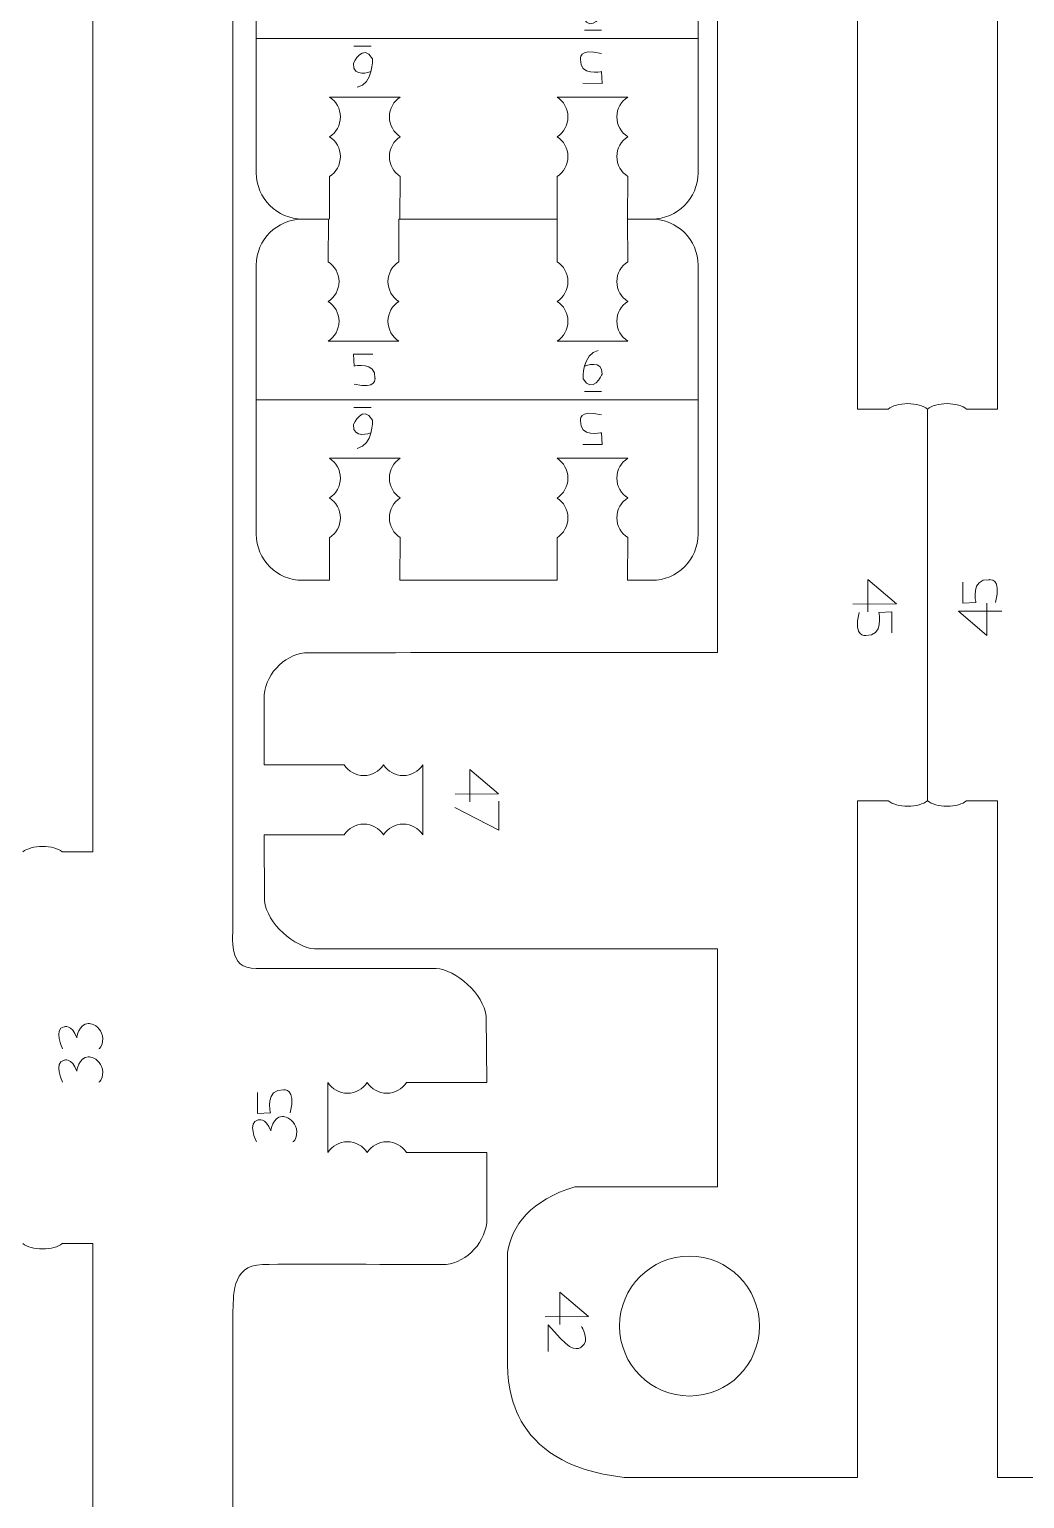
# Model space of a CAD drawing. Header units: centimetres. Extents: x -25 to 25, y -32.5 to 32.5.
# Drawn here: x -6.3 to -1.99, y -25.58 to -19.22 of the extents above; entities that cross this region are included whole.
import ezdxf

# ---------------------------------------------------------------- set-up
doc = ezdxf.new("R2010")
doc.units = ezdxf.units.CM
doc.header["$MEASUREMENT"] = 0
doc.layers.add('Capa 1', color=7, linetype='Continuous')

msp = doc.modelspace()

# ---------------------------------------------------------------- linework, layer by layer
at = {"layer": 'Capa 1', "color": 250, "lineweight": 20}
for points, knots in [([(-2.57727, -11.89403), (-2.57727, -11.89403), (-2.71014, -11.89403), (-2.71014, -11.89403), (-2.71014, -11.89403), (-2.71014, -11.89403), (-2.71014, -20.86235), (-2.71014, -20.86235), (-2.71014, -20.86235), (-2.71014, -20.86235), (-2.57727, -20.86236), (-2.57727, -20.86236)], [0, 0, 0, 0, 0.25, 0.25, 0.25, 0.25, 0.5, 0.5, 0.5, 0.5, 1, 1, 1, 1]), ([(-2.23701, -11.89403), (-2.23701, -11.89403), (-2.10414, -11.89403), (-2.10414, -11.89403), (-2.10414, -11.89403), (-2.10414, -11.89403), (-2.10414, -20.86235), (-2.10414, -20.86235), (-2.10414, -20.86235), (-2.10414, -20.86235), (-2.23701, -20.86236), (-2.23701, -20.86236)], [0, 0, 0, 0, 0.25, 0.25, 0.25, 0.25, 0.5, 0.5, 0.5, 0.5, 1, 1, 1, 1]), ([(-2.40714, -20.86236), (-2.4251, -20.84837), (-2.45649, -20.8391), (-2.49221, -20.8391), (-2.49221, -20.8391), (-2.52792, -20.8391), (-2.55931, -20.84837), (-2.57727, -20.86236)], [0, 0, 0, 0, 0.3333333, 0.3333333, 0.3333333, 0.3333333, 1, 1, 1, 1]), ([(-2.40714, -20.86236), (-2.38918, -20.84837), (-2.35779, -20.8391), (-2.32207, -20.8391), (-2.32207, -20.8391), (-2.28636, -20.8391), (-2.25497, -20.84837), (-2.23701, -20.86236)], [0, 0, 0, 0, 0.3333333, 0.3333333, 0.3333333, 0.3333333, 1, 1, 1, 1]), ([(-3.3161, -21.91744), (-3.44896, -21.91534), (-4.95463, -21.91802), (-5.08751, -21.91802), (-5.08751, -21.91802), (-5.17846, -21.91655), (-5.26941, -21.99969), (-5.2802, -22.10066), (-5.2802, -22.10066), (-5.2802, -22.10066), (-5.2802, -22.40327), (-5.2802, -22.40327), (-5.2802, -22.40327), (-5.2802, -22.40327), (-4.93286, -22.40327), (-4.93286, -22.40327)], [0, 0, 0, 0, 0.2, 0.2, 0.2, 0.2, 0.4, 0.4, 0.4, 0.4, 0.6, 0.6, 0.6, 0.6, 1, 1, 1, 1]), ([(-4.76273, -22.40327), (-4.78069, -22.43124), (-4.81208, -22.44979), (-4.8478, -22.44979), (-4.8478, -22.44979), (-4.88351, -22.44979), (-4.9149, -22.43124), (-4.93286, -22.40327)], [0, 0, 0, 0, 0.3333333, 0.3333333, 0.3333333, 0.3333333, 1, 1, 1, 1]), ([(-4.59261, -22.40327), (-4.61057, -22.43124), (-4.64196, -22.44979), (-4.67767, -22.44979), (-4.67767, -22.44979), (-4.71338, -22.44979), (-4.74478, -22.43124), (-4.76273, -22.40327)], [0, 0, 0, 0, 0.3333333, 0.3333333, 0.3333333, 0.3333333, 1, 1, 1, 1]), ([(-2.57727, -22.55908), (-2.57727, -22.55908), (-2.71014, -22.55908), (-2.71014, -22.55908), (-2.71014, -22.55908), (-2.71014, -22.55908), (-2.71014, -23.40744), (-2.71014, -23.40744), (-2.71014, -23.40744), (-2.71014, -23.40744), (-2.71014, -25.48893), (-2.71014, -25.48893), (-2.71014, -25.48893), (-2.71014, -25.48893), (-3.01315, -25.48893), (-3.01315, -25.48893), (-3.01315, -25.48893), (-3.09344, -25.48898), (-3.61923, -25.48893), (-3.72015, -25.48893), (-3.72015, -25.48893), (-4.23559, -25.43219), (-4.22509, -25.06427), (-4.22514, -24.98393), (-4.22514, -24.98393), (-4.22514, -24.82784), (-4.22514, -24.67176), (-4.22514, -24.51567), (-4.22514, -24.51567), (-4.20983, -24.40081), (-4.12176, -24.28595), (-3.93447, -24.23062), (-3.93447, -24.23062), (-3.93447, -24.23062), (-3.52917, -24.23062), (-3.52917, -24.23062), (-3.52917, -24.23062), (-3.52917, -24.23062), (-3.3161, -24.23079), (-3.3161, -24.23079), (-3.3161, -24.23079), (-3.3161, -24.23079), (-3.3161, -23.20068), (-3.3161, -23.20068)], [0, 0, 0, 0, 0.0833333, 0.0833333, 0.0833333, 0.0833333, 0.1666667, 0.1666667, 0.1666667, 0.1666667, 0.25, 0.25, 0.25, 0.25, 0.3333333, 0.3333333, 0.3333333, 0.3333333, 0.4166667, 0.4166667, 0.4166667, 0.4166667, 0.5, 0.5, 0.5, 0.5, 0.5833333, 0.5833333, 0.5833333, 0.5833333, 0.6666667, 0.6666667, 0.6666667, 0.6666667, 0.75, 0.75, 0.75, 0.75, 0.8333333, 0.8333333, 0.8333333, 0.8333333, 1, 1, 1, 1]), ([(-2.40714, -22.55908), (-2.4251, -22.57307), (-2.45649, -22.58234), (-2.49221, -22.58234), (-2.49221, -22.58234), (-2.52792, -22.58234), (-2.55931, -22.57307), (-2.57727, -22.55908)], [0, 0, 0, 0, 0.3333333, 0.3333333, 0.3333333, 0.3333333, 1, 1, 1, 1]), ([(-2.40714, -22.55908), (-2.38918, -22.57307), (-2.35779, -22.58234), (-2.32207, -22.58234), (-2.32207, -22.58234), (-2.28636, -22.58234), (-2.25497, -22.57307), (-2.23701, -22.55908)], [0, 0, 0, 0, 0.3333333, 0.3333333, 0.3333333, 0.3333333, 1, 1, 1, 1]), ([(-2.23701, -22.55908), (-2.23701, -22.55908), (-2.10414, -22.55908), (-2.10414, -22.55908), (-2.10414, -22.55908), (-2.10414, -22.55908), (-2.10414, -23.40744), (-2.10414, -23.40744), (-2.10414, -23.40744), (-2.10414, -23.40744), (-2.10414, -25.48893), (-2.10414, -25.48893), (-2.10414, -25.48893), (-2.10414, -25.48893), (-1.80113, -25.48893), (-1.80113, -25.48893), (-1.80113, -25.48893), (-1.72084, -25.48898), (-1.19505, -25.48893), (-1.09413, -25.48893), (-1.09413, -25.48893), (-0.57869, -25.43219), (-0.58919, -25.06427), (-0.58914, -24.98393), (-0.58914, -24.98393), (-0.58914, -24.82784), (-0.58914, -24.67176), (-0.58914, -24.51567), (-0.58914, -24.51567), (-0.60445, -24.40081), (-0.69252, -24.28595), (-0.87981, -24.23062), (-0.87981, -24.23062), (-0.87981, -24.23062), (-1.28511, -24.23062), (-1.28511, -24.23062), (-1.28511, -24.23062), (-1.28511, -24.23062), (-1.49818, -24.23079), (-1.49818, -24.23079), (-1.49818, -24.23079), (-1.49818, -24.23079), (-1.49818, -23.20068), (-1.49818, -23.20068)], [0, 0, 0, 0, 0.0833333, 0.0833333, 0.0833333, 0.0833333, 0.1666667, 0.1666667, 0.1666667, 0.1666667, 0.25, 0.25, 0.25, 0.25, 0.3333333, 0.3333333, 0.3333333, 0.3333333, 0.4166667, 0.4166667, 0.4166667, 0.4166667, 0.5, 0.5, 0.5, 0.5, 0.5833333, 0.5833333, 0.5833333, 0.5833333, 0.6666667, 0.6666667, 0.6666667, 0.6666667, 0.75, 0.75, 0.75, 0.75, 0.8333333, 0.8333333, 0.8333333, 0.8333333, 1, 1, 1, 1]), ([(-4.9327, -22.70628), (-4.9327, -22.70628), (-5.2802, -22.70627), (-5.2802, -22.70627), (-5.2802, -22.70627), (-5.2802, -22.70627), (-5.27758, -22.99146), (-5.27758, -22.99146), (-5.27758, -22.99146), (-5.26767, -23.09237), (-5.14642, -23.1933), (-5.06079, -23.20068), (-5.06079, -23.20068), (-5.06079, -23.20068), (-3.3161, -23.20068), (-3.3161, -23.20068)], [0, 0, 0, 0, 0.2, 0.2, 0.2, 0.2, 0.4, 0.4, 0.4, 0.4, 0.6, 0.6, 0.6, 0.6, 1, 1, 1, 1]), ([(-4.76257, -22.70628), (-4.78053, -22.6783), (-4.81192, -22.65976), (-4.84763, -22.65976), (-4.84763, -22.65976), (-4.88335, -22.65976), (-4.91474, -22.6783), (-4.9327, -22.70628)], [0, 0, 0, 0, 0.3333333, 0.3333333, 0.3333333, 0.3333333, 1, 1, 1, 1]), ([(-4.59245, -22.70628), (-4.61041, -22.6783), (-4.6418, -22.65976), (-4.67751, -22.65976), (-4.67751, -22.65976), (-4.71322, -22.65976), (-4.74461, -22.6783), (-4.76257, -22.70628)], [0, 0, 0, 0, 0.3333333, 0.3333333, 0.3333333, 0.3333333, 1, 1, 1, 1]), ([(-3.13434, -24.83363), (-3.13434, -24.6663), (-3.27001, -24.53063), (-3.43734, -24.53063), (-3.43734, -24.53063), (-3.60467, -24.53063), (-3.74034, -24.6663), (-3.74034, -24.83363), (-3.74034, -24.83363), (-3.74034, -25.00096), (-3.60467, -25.13663), (-3.43734, -25.13663), (-3.43734, -25.13663), (-3.27001, -25.13663), (-3.13434, -25.00096), (-3.13434, -24.83363)], [0, 0, 0, 0, 0.2, 0.2, 0.2, 0.2, 0.4, 0.4, 0.4, 0.4, 0.6, 0.6, 0.6, 0.6, 1, 1, 1, 1])]:
    msp.add_open_spline(points, degree=3, knots=knots, dxfattribs=at)
for points in [[(-3.3161, -21.91744), (-3.3161, -21.91744), (-3.3161, -12.53607), (-3.3161, -12.53607)], [(-2.40714, -20.86236), (-2.40714, -20.86236), (-2.40714, -22.55908), (-2.40714, -22.55908)], [(-4.59261, -22.40327), (-4.59261, -22.40327), (-4.59245, -22.70628), (-4.59245, -22.70628)]]:
    msp.add_open_spline(points, degree=3, dxfattribs=at)
at = {"layer": 'Capa 1', "color": 250, "lineweight": 18}
for points, knots in [([(-4.6633, -23.77891), (-4.6633, -23.77891), (-4.3158, -23.77892), (-4.3158, -23.77892), (-4.3158, -23.77892), (-4.3158, -23.77892), (-4.31842, -23.49373), (-4.31842, -23.49373), (-4.31842, -23.49373), (-4.32833, -23.39282), (-4.44958, -23.29189), (-4.53521, -23.28451), (-4.53521, -23.28451), (-4.53521, -23.28451), (-5.3138, -23.28451), (-5.3138, -23.28451), (-5.3138, -23.28451), (-5.44096, -23.28738), (-5.41229, -23.15567), (-5.41523, -23.0829), (-5.41523, -23.0829), (-5.41523, -23.0829), (-5.41523, -16.62076), (-5.41523, -16.62076)], [0, 0, 0, 0, 0.1428571, 0.1428571, 0.1428571, 0.1428571, 0.2857143, 0.2857143, 0.2857143, 0.2857143, 0.4285714, 0.4285714, 0.4285714, 0.4285714, 0.5714286, 0.5714286, 0.5714286, 0.5714286, 0.7142857, 0.7142857, 0.7142857, 0.7142857, 1, 1, 1, 1]), ([(-6.15406, -17.68982), (-6.15406, -17.68982), (-6.02119, -17.68982), (-6.02119, -17.68982), (-6.02119, -17.68982), (-6.02119, -17.68982), (-6.02119, -22.7799), (-6.02119, -22.7799), (-6.02119, -22.7799), (-6.02119, -22.7799), (-6.15406, -22.7799), (-6.15406, -22.7799)], [0, 0, 0, 0, 0.25, 0.25, 0.25, 0.25, 0.5, 0.5, 0.5, 0.5, 1, 1, 1, 1]), ([(-6.32419, -22.7799), (-6.30623, -22.76591), (-6.27484, -22.75664), (-6.23912, -22.75664), (-6.23912, -22.75664), (-6.20341, -22.75664), (-6.17202, -22.76591), (-6.15406, -22.7799)], [0, 0, 0, 0, 0.3333333, 0.3333333, 0.3333333, 0.3333333, 1, 1, 1, 1]), ([(-5.00355, -23.77891), (-4.98559, -23.80689), (-4.9542, -23.82543), (-4.91849, -23.82543), (-4.91849, -23.82543), (-4.88278, -23.82543), (-4.85139, -23.80689), (-4.83343, -23.77891)], [0, 0, 0, 0, 0.3333333, 0.3333333, 0.3333333, 0.3333333, 1, 1, 1, 1]), ([(-4.83343, -23.77891), (-4.81547, -23.80689), (-4.78408, -23.82543), (-4.74837, -23.82543), (-4.74837, -23.82543), (-4.71266, -23.82543), (-4.68126, -23.80689), (-4.6633, -23.77891)], [0, 0, 0, 0, 0.3333333, 0.3333333, 0.3333333, 0.3333333, 1, 1, 1, 1]), ([(-5.00339, -24.08192), (-4.98543, -24.05395), (-4.95404, -24.0354), (-4.91833, -24.0354), (-4.91833, -24.0354), (-4.88262, -24.0354), (-4.85122, -24.05395), (-4.83327, -24.08192)], [0, 0, 0, 0, 0.3333333, 0.3333333, 0.3333333, 0.3333333, 1, 1, 1, 1]), ([(-4.83327, -24.08192), (-4.81531, -24.05395), (-4.78391, -24.0354), (-4.7482, -24.0354), (-4.7482, -24.0354), (-4.71249, -24.0354), (-4.6811, -24.05395), (-4.66314, -24.08192)], [0, 0, 0, 0, 0.3333333, 0.3333333, 0.3333333, 0.3333333, 1, 1, 1, 1]), ([(-6.15406, -24.47662), (-6.15406, -24.47662), (-6.02119, -24.47667), (-6.02119, -24.47667), (-6.02119, -24.47667), (-6.02119, -24.47667), (-6.02119, -26.35515), (-6.02119, -26.35515), (-6.02119, -26.35515), (-6.02119, -26.35515), (-5.71819, -26.35515), (-5.71819, -26.35515), (-5.71819, -26.35515), (-5.63781, -26.35519), (-5.56105, -26.32328), (-5.50414, -26.26646), (-5.50414, -26.26646), (-5.44727, -26.20963), (-5.41527, -26.13257), (-5.41523, -26.05215), (-5.41523, -26.05215), (-5.41523, -26.05215), (-5.41523, -24.77963), (-5.41523, -24.77963), (-5.41523, -24.77963), (-5.41115, -24.71222), (-5.42572, -24.57021), (-5.28706, -24.56717), (-5.28706, -24.56717), (-5.15424, -24.56426), (-4.64137, -24.56717), (-4.50849, -24.56717), (-4.50849, -24.56717), (-4.41754, -24.56864), (-4.32659, -24.4855), (-4.3158, -24.38453), (-4.3158, -24.38453), (-4.3158, -24.38453), (-4.3158, -24.08192), (-4.3158, -24.08192), (-4.3158, -24.08192), (-4.3158, -24.08192), (-4.66314, -24.08192), (-4.66314, -24.08192)], [0, 0, 0, 0, 0.0833333, 0.0833333, 0.0833333, 0.0833333, 0.1666667, 0.1666667, 0.1666667, 0.1666667, 0.25, 0.25, 0.25, 0.25, 0.3333333, 0.3333333, 0.3333333, 0.3333333, 0.4166667, 0.4166667, 0.4166667, 0.4166667, 0.5, 0.5, 0.5, 0.5, 0.5833333, 0.5833333, 0.5833333, 0.5833333, 0.6666667, 0.6666667, 0.6666667, 0.6666667, 0.75, 0.75, 0.75, 0.75, 0.8333333, 0.8333333, 0.8333333, 0.8333333, 1, 1, 1, 1]), ([(-6.32419, -24.47662), (-6.30623, -24.49061), (-6.27484, -24.49988), (-6.23912, -24.49988), (-6.23912, -24.49988), (-6.20341, -24.49988), (-6.17202, -24.49061), (-6.15406, -24.47662)], [0, 0, 0, 0, 0.3333333, 0.3333333, 0.3333333, 0.3333333, 1, 1, 1, 1])]:
    msp.add_open_spline(points, degree=3, knots=knots, dxfattribs=at)
at = {"layer": 'Capa 1', "color": 250, "lineweight": 9}
for points, knots in [([(-5.11355, -20.03971), (-5.22351, -20.03971), (-5.31347, -19.94975), (-5.31347, -19.83979), (-5.31347, -19.83979), (-5.31347, -19.83979), (-5.31347, -18.67532), (-5.31347, -18.67532), (-5.31347, -18.67532), (-5.31347, -18.56536), (-5.22351, -18.4754), (-5.11355, -18.4754), (-5.11355, -18.4754), (-5.11355, -18.4754), (-5.00084, -18.4754), (-5.00084, -18.4754), (-5.00084, -18.4754), (-5.00084, -18.4754), (-5.00236, -18.66023), (-5.00236, -18.66023)], [0, 0, 0, 0, 0.1666667, 0.1666667, 0.1666667, 0.1666667, 0.3333333, 0.3333333, 0.3333333, 0.3333333, 0.5, 0.5, 0.5, 0.5, 0.6666667, 0.6666667, 0.6666667, 0.6666667, 1, 1, 1, 1]), ([(-3.70498, -18.83172), (-3.73323, -18.81358), (-3.75196, -18.78188), (-3.75196, -18.74581), (-3.75196, -18.74581), (-3.75196, -18.70975), (-3.73323, -18.67804), (-3.70498, -18.65991), (-3.70498, -18.65991), (-3.70498, -18.65991), (-3.70648, -18.47524), (-3.70648, -18.47524), (-3.70648, -18.47524), (-3.70648, -18.47524), (-3.60033, -18.4754), (-3.60033, -18.4754), (-3.60033, -18.4754), (-3.49038, -18.4754), (-3.40042, -18.56536), (-3.40042, -18.67532), (-3.40042, -18.67532), (-3.40042, -18.67532), (-3.40042, -19.83979), (-3.40042, -19.83979), (-3.40042, -19.83979), (-3.40042, -19.94975), (-3.49038, -20.03971), (-3.60033, -20.03971)], [0, 0, 0, 0, 0.125, 0.125, 0.125, 0.125, 0.25, 0.25, 0.25, 0.25, 0.375, 0.375, 0.375, 0.375, 0.5, 0.5, 0.5, 0.5, 0.625, 0.625, 0.625, 0.625, 0.75, 0.75, 0.75, 0.75, 1, 1, 1, 1]), ([(-4.99623, -19.68322), (-4.96798, -19.66509), (-4.94925, -19.63339), (-4.94925, -19.59732), (-4.94925, -19.59732), (-4.94925, -19.56125), (-4.96798, -19.52955), (-4.99623, -19.51142)], [0, 0, 0, 0, 0.3333333, 0.3333333, 0.3333333, 0.3333333, 1, 1, 1, 1]), ([(-4.69022, -19.68306), (-4.71848, -19.66493), (-4.73721, -19.63322), (-4.73721, -19.59716), (-4.73721, -19.59716), (-4.73721, -19.56109), (-4.71848, -19.52939), (-4.69022, -19.51125)], [0, 0, 0, 0, 0.3333333, 0.3333333, 0.3333333, 0.3333333, 1, 1, 1, 1]), ([(-4.01099, -19.68323), (-3.98273, -19.6651), (-3.96401, -19.6334), (-3.96401, -19.59733), (-3.96401, -19.59733), (-3.96401, -19.56126), (-3.98273, -19.52956), (-4.01099, -19.51143)], [0, 0, 0, 0, 0.3333333, 0.3333333, 0.3333333, 0.3333333, 1, 1, 1, 1]), ([(-3.70498, -19.68307), (-3.73323, -19.66494), (-3.75196, -19.63323), (-3.75196, -19.59717), (-3.75196, -19.59717), (-3.75196, -19.5611), (-3.73323, -19.5294), (-3.70498, -19.51126)], [0, 0, 0, 0, 0.3333333, 0.3333333, 0.3333333, 0.3333333, 1, 1, 1, 1]), ([(-4.99623, -19.85503), (-4.96798, -19.8369), (-4.94925, -19.8052), (-4.94925, -19.76913), (-4.94925, -19.76913), (-4.94925, -19.73306), (-4.96798, -19.70136), (-4.99623, -19.68322)], [0, 0, 0, 0, 0.3333333, 0.3333333, 0.3333333, 0.3333333, 1, 1, 1, 1]), ([(-4.69022, -19.85487), (-4.71848, -19.83673), (-4.73721, -19.80503), (-4.73721, -19.76897), (-4.73721, -19.76897), (-4.73721, -19.7329), (-4.71848, -19.7012), (-4.69022, -19.68306)], [0, 0, 0, 0, 0.3333333, 0.3333333, 0.3333333, 0.3333333, 1, 1, 1, 1]), ([(-4.01099, -20.03971), (-4.01099, -20.03971), (-4.01099, -19.85504), (-4.01099, -19.85504), (-4.01099, -19.85504), (-3.98273, -19.83691), (-3.96401, -19.80521), (-3.96401, -19.76914), (-3.96401, -19.76914), (-3.96401, -19.73307), (-3.98273, -19.70137), (-4.01099, -19.68323)], [0, 0, 0, 0, 0.25, 0.25, 0.25, 0.25, 0.5, 0.5, 0.5, 0.5, 1, 1, 1, 1]), ([(-3.70648, -20.03972), (-3.70648, -20.03972), (-3.70498, -19.85488), (-3.70498, -19.85488), (-3.70498, -19.85488), (-3.73323, -19.83674), (-3.75196, -19.80504), (-3.75196, -19.76898), (-3.75196, -19.76898), (-3.75196, -19.73291), (-3.73323, -19.70121), (-3.70498, -19.68307)], [0, 0, 0, 0, 0.25, 0.25, 0.25, 0.25, 0.5, 0.5, 0.5, 0.5, 1, 1, 1, 1]), ([(-5.11355, -21.60419), (-5.22351, -21.60419), (-5.31347, -21.51423), (-5.31347, -21.40427), (-5.31347, -21.40427), (-5.31347, -21.40427), (-5.31347, -20.2398), (-5.31347, -20.2398), (-5.31347, -20.2398), (-5.31347, -20.12984), (-5.22351, -20.03988), (-5.11355, -20.03988), (-5.11355, -20.03988), (-5.11355, -20.03988), (-5.00084, -20.03988), (-5.00084, -20.03988), (-5.00084, -20.03988), (-5.00084, -20.03988), (-5.00236, -20.22471), (-5.00236, -20.22471)], [0, 0, 0, 0, 0.1666667, 0.1666667, 0.1666667, 0.1666667, 0.3333333, 0.3333333, 0.3333333, 0.3333333, 0.5, 0.5, 0.5, 0.5, 0.6666667, 0.6666667, 0.6666667, 0.6666667, 1, 1, 1, 1]), ([(-4.69635, -20.22455), (-4.69635, -20.22455), (-4.69635, -20.03988), (-4.69635, -20.03988), (-4.69635, -20.03988), (-4.69635, -20.03988), (-4.01099, -20.03988), (-4.01099, -20.03988), (-4.01099, -20.03988), (-4.01099, -20.03988), (-4.01099, -20.22455), (-4.01099, -20.22455)], [0, 0, 0, 0, 0.25, 0.25, 0.25, 0.25, 0.5, 0.5, 0.5, 0.5, 1, 1, 1, 1]), ([(-3.70498, -20.3962), (-3.73323, -20.37806), (-3.75196, -20.34636), (-3.75196, -20.31029), (-3.75196, -20.31029), (-3.75196, -20.27423), (-3.73323, -20.24252), (-3.70498, -20.22439), (-3.70498, -20.22439), (-3.70498, -20.22439), (-3.70648, -20.03972), (-3.70648, -20.03972), (-3.70648, -20.03972), (-3.70648, -20.03972), (-3.60033, -20.03988), (-3.60033, -20.03988), (-3.60033, -20.03988), (-3.49038, -20.03988), (-3.40042, -20.12984), (-3.40042, -20.2398), (-3.40042, -20.2398), (-3.40042, -20.2398), (-3.40042, -21.40427), (-3.40042, -21.40427), (-3.40042, -21.40427), (-3.40042, -21.51423), (-3.49038, -21.60419), (-3.60033, -21.60419)], [0, 0, 0, 0, 0.125, 0.125, 0.125, 0.125, 0.25, 0.25, 0.25, 0.25, 0.375, 0.375, 0.375, 0.375, 0.5, 0.5, 0.5, 0.5, 0.625, 0.625, 0.625, 0.625, 0.75, 0.75, 0.75, 0.75, 1, 1, 1, 1]), ([(-5.00236, -20.39652), (-4.97411, -20.37839), (-4.95538, -20.34669), (-4.95538, -20.31062), (-4.95538, -20.31062), (-4.95538, -20.27455), (-4.97411, -20.24285), (-5.00236, -20.22471)], [0, 0, 0, 0, 0.3333333, 0.3333333, 0.3333333, 0.3333333, 1, 1, 1, 1]), ([(-4.69635, -20.39636), (-4.72461, -20.37822), (-4.74334, -20.34652), (-4.74334, -20.31046), (-4.74334, -20.31046), (-4.74334, -20.27439), (-4.72461, -20.24269), (-4.69635, -20.22455)], [0, 0, 0, 0, 0.3333333, 0.3333333, 0.3333333, 0.3333333, 1, 1, 1, 1]), ([(-4.01099, -20.39636), (-3.98273, -20.37822), (-3.96401, -20.34652), (-3.96401, -20.31046), (-3.96401, -20.31046), (-3.96401, -20.27439), (-3.98273, -20.24269), (-4.01099, -20.22455)], [0, 0, 0, 0, 0.3333333, 0.3333333, 0.3333333, 0.3333333, 1, 1, 1, 1]), ([(-5.00236, -20.56833), (-4.97411, -20.5502), (-4.95538, -20.5185), (-4.95538, -20.48243), (-4.95538, -20.48243), (-4.95538, -20.44636), (-4.97411, -20.41466), (-5.00236, -20.39652)], [0, 0, 0, 0, 0.3333333, 0.3333333, 0.3333333, 0.3333333, 1, 1, 1, 1]), ([(-4.69635, -20.56817), (-4.72461, -20.55003), (-4.74334, -20.51833), (-4.74334, -20.48226), (-4.74334, -20.48226), (-4.74334, -20.4462), (-4.72461, -20.4145), (-4.69635, -20.39636)], [0, 0, 0, 0, 0.3333333, 0.3333333, 0.3333333, 0.3333333, 1, 1, 1, 1]), ([(-4.01099, -20.56817), (-3.98273, -20.55003), (-3.96401, -20.51833), (-3.96401, -20.48226), (-3.96401, -20.48226), (-3.96401, -20.4462), (-3.98273, -20.4145), (-4.01099, -20.39636)], [0, 0, 0, 0, 0.3333333, 0.3333333, 0.3333333, 0.3333333, 1, 1, 1, 1]), ([(-3.70498, -20.56801), (-3.73323, -20.54987), (-3.75196, -20.51817), (-3.75196, -20.4821), (-3.75196, -20.4821), (-3.75196, -20.44603), (-3.73323, -20.41433), (-3.70498, -20.3962)], [0, 0, 0, 0, 0.3333333, 0.3333333, 0.3333333, 0.3333333, 1, 1, 1, 1]), ([(-4.99623, -21.2477), (-4.96798, -21.22957), (-4.94925, -21.19787), (-4.94925, -21.1618), (-4.94925, -21.1618), (-4.94925, -21.12573), (-4.96798, -21.09403), (-4.99623, -21.0759)], [0, 0, 0, 0, 0.3333333, 0.3333333, 0.3333333, 0.3333333, 1, 1, 1, 1]), ([(-4.69022, -21.24754), (-4.71848, -21.22941), (-4.73721, -21.1977), (-4.73721, -21.16164), (-4.73721, -21.16164), (-4.73721, -21.12557), (-4.71848, -21.09387), (-4.69022, -21.07573)], [0, 0, 0, 0, 0.3333333, 0.3333333, 0.3333333, 0.3333333, 1, 1, 1, 1]), ([(-4.01099, -21.24771), (-3.98273, -21.22958), (-3.96401, -21.19788), (-3.96401, -21.16181), (-3.96401, -21.16181), (-3.96401, -21.12574), (-3.98273, -21.09404), (-4.01099, -21.07591)], [0, 0, 0, 0, 0.3333333, 0.3333333, 0.3333333, 0.3333333, 1, 1, 1, 1]), ([(-3.70498, -21.24755), (-3.73323, -21.22942), (-3.75196, -21.19771), (-3.75196, -21.16165), (-3.75196, -21.16165), (-3.75196, -21.12558), (-3.73323, -21.09388), (-3.70498, -21.07574)], [0, 0, 0, 0, 0.3333333, 0.3333333, 0.3333333, 0.3333333, 1, 1, 1, 1]), ([(-4.99623, -21.41951), (-4.96798, -21.40138), (-4.94925, -21.36968), (-4.94925, -21.33361), (-4.94925, -21.33361), (-4.94925, -21.29754), (-4.96798, -21.26584), (-4.99623, -21.2477)], [0, 0, 0, 0, 0.3333333, 0.3333333, 0.3333333, 0.3333333, 1, 1, 1, 1]), ([(-4.69022, -21.41935), (-4.71848, -21.40121), (-4.73721, -21.36951), (-4.73721, -21.33345), (-4.73721, -21.33345), (-4.73721, -21.29738), (-4.71848, -21.26568), (-4.69022, -21.24754)], [0, 0, 0, 0, 0.3333333, 0.3333333, 0.3333333, 0.3333333, 1, 1, 1, 1]), ([(-4.01099, -21.60419), (-4.01099, -21.60419), (-4.01099, -21.41952), (-4.01099, -21.41952), (-4.01099, -21.41952), (-3.98273, -21.40139), (-3.96401, -21.36969), (-3.96401, -21.33362), (-3.96401, -21.33362), (-3.96401, -21.29755), (-3.98273, -21.26585), (-4.01099, -21.24771)], [0, 0, 0, 0, 0.25, 0.25, 0.25, 0.25, 0.5, 0.5, 0.5, 0.5, 1, 1, 1, 1]), ([(-3.70648, -21.6042), (-3.70648, -21.6042), (-3.70498, -21.41936), (-3.70498, -21.41936), (-3.70498, -21.41936), (-3.73323, -21.40122), (-3.75196, -21.36952), (-3.75196, -21.33346), (-3.75196, -21.33346), (-3.75196, -21.29739), (-3.73323, -21.26569), (-3.70498, -21.24755)], [0, 0, 0, 0, 0.25, 0.25, 0.25, 0.25, 0.5, 0.5, 0.5, 0.5, 1, 1, 1, 1])]:
    msp.add_open_spline(points, degree=3, knots=knots, dxfattribs=at)
at = {"layer": 'Capa 1', "color": 22, "lineweight": 5}
for points, knots in [([(-3.89, -19.11151), (-3.89, -19.11151), (-3.8126, -19.08129), (-3.81629, -19.14737), (-3.81629, -19.14737), (-3.81629, -19.14737), (-3.85742, -19.23814), (-3.89861, -19.16681), (-3.89861, -19.16681), (-3.89861, -19.16681), (-3.9023, -19.05868), (-3.8323, -19.04395)], [0, 0, 0, 0, 0.25, 0.25, 0.25, 0.25, 0.5, 0.5, 0.5, 0.5, 1, 1, 1, 1]), ([(-4.81898, -19.40123), (-4.81898, -19.40123), (-4.89638, -19.43145), (-4.89269, -19.36537), (-4.89269, -19.36537), (-4.89269, -19.36537), (-4.85156, -19.2746), (-4.81037, -19.34593), (-4.81037, -19.34593), (-4.81037, -19.34593), (-4.80668, -19.45406), (-4.87668, -19.46879)], [0, 0, 0, 0, 0.25, 0.25, 0.25, 0.25, 0.5, 0.5, 0.5, 0.5, 1, 1, 1, 1]), ([(-3.81916, -19.40082), (-3.81916, -19.40082), (-3.91504, -19.42277), (-3.9094, -19.34867), (-3.9094, -19.34867), (-3.9094, -19.34867), (-3.91953, -19.29786), (-3.81916, -19.32268)], [0, 0, 0, 0, 0.3333333, 0.3333333, 0.3333333, 0.3333333, 1, 1, 1, 1]), ([(-3.89961, -19.45176), (-3.89961, -19.45176), (-3.81616, -19.45226), (-3.81616, -19.45226), (-3.81616, -19.45226), (-3.81616, -19.45226), (-3.81916, -19.40082), (-3.81916, -19.40082)], [0, 0, 0, 0, 0.3333333, 0.3333333, 0.3333333, 0.3333333, 1, 1, 1, 1]), ([(-3.89, -20.67599), (-3.89, -20.67599), (-3.8126, -20.64577), (-3.81629, -20.71185), (-3.81629, -20.71185), (-3.81629, -20.71185), (-3.85742, -20.80262), (-3.89861, -20.73129), (-3.89861, -20.73129), (-3.89861, -20.73129), (-3.9023, -20.62316), (-3.8323, -20.60843)], [0, 0, 0, 0, 0.25, 0.25, 0.25, 0.25, 0.5, 0.5, 0.5, 0.5, 1, 1, 1, 1]), ([(-4.80937, -20.62546), (-4.80937, -20.62546), (-4.89282, -20.62496), (-4.89282, -20.62496), (-4.89282, -20.62496), (-4.89282, -20.62496), (-4.88982, -20.6764), (-4.88982, -20.6764)], [0, 0, 0, 0, 0.3333333, 0.3333333, 0.3333333, 0.3333333, 1, 1, 1, 1]), ([(-4.88982, -20.6764), (-4.88982, -20.6764), (-4.79394, -20.65445), (-4.79958, -20.72855), (-4.79958, -20.72855), (-4.79958, -20.72855), (-4.78945, -20.77936), (-4.88982, -20.75454)], [0, 0, 0, 0, 0.3333333, 0.3333333, 0.3333333, 0.3333333, 1, 1, 1, 1]), ([(-4.81898, -20.96571), (-4.81898, -20.96571), (-4.89638, -20.99593), (-4.89269, -20.92985), (-4.89269, -20.92985), (-4.89269, -20.92985), (-4.85156, -20.83908), (-4.81037, -20.91041), (-4.81037, -20.91041), (-4.81037, -20.91041), (-4.80668, -21.01854), (-4.87668, -21.03327)], [0, 0, 0, 0, 0.25, 0.25, 0.25, 0.25, 0.5, 0.5, 0.5, 0.5, 1, 1, 1, 1]), ([(-3.81916, -20.9653), (-3.81916, -20.9653), (-3.91504, -20.98725), (-3.9094, -20.91315), (-3.9094, -20.91315), (-3.9094, -20.91315), (-3.91953, -20.86234), (-3.81916, -20.88716)], [0, 0, 0, 0, 0.3333333, 0.3333333, 0.3333333, 0.3333333, 1, 1, 1, 1]), ([(-3.89961, -21.01624), (-3.89961, -21.01624), (-3.81616, -21.01674), (-3.81616, -21.01674), (-3.81616, -21.01674), (-3.81616, -21.01674), (-3.81916, -20.9653), (-3.81916, -20.9653)], [0, 0, 0, 0, 0.3333333, 0.3333333, 0.3333333, 0.3333333, 1, 1, 1, 1]), ([(-2.66522, -21.74098), (-2.66522, -21.74098), (-2.66522, -21.60132), (-2.66522, -21.60132), (-2.66522, -21.60132), (-2.66522, -21.60132), (-2.54161, -21.70637), (-2.54161, -21.70637), (-2.54161, -21.70637), (-2.54161, -21.70637), (-2.72952, -21.70758), (-2.72952, -21.70758)], [0, 0, 0, 0, 0.25, 0.25, 0.25, 0.25, 0.5, 0.5, 0.5, 0.5, 1, 1, 1, 1]), ([(-2.25292, -21.61236), (-2.25292, -21.61236), (-2.25347, -21.70383), (-2.25347, -21.70383), (-2.25347, -21.70383), (-2.25347, -21.70383), (-2.19709, -21.70054), (-2.19709, -21.70054)], [0, 0, 0, 0, 0.3333333, 0.3333333, 0.3333333, 0.3333333, 1, 1, 1, 1]), ([(-2.19709, -21.70054), (-2.19709, -21.70054), (-2.22115, -21.59545), (-2.13992, -21.60163), (-2.13992, -21.60163), (-2.13992, -21.60163), (-2.08423, -21.59052), (-2.11144, -21.70054)], [0, 0, 0, 0, 0.3333333, 0.3333333, 0.3333333, 0.3333333, 1, 1, 1, 1]), ([(-2.61719, -21.74412), (-2.61719, -21.74412), (-2.59313, -21.84921), (-2.67436, -21.84303), (-2.67436, -21.84303), (-2.67436, -21.84303), (-2.73005, -21.85414), (-2.70284, -21.74412)], [0, 0, 0, 0, 0.3333333, 0.3333333, 0.3333333, 0.3333333, 1, 1, 1, 1]), ([(-2.56136, -21.8323), (-2.56136, -21.8323), (-2.56081, -21.74083), (-2.56081, -21.74083), (-2.56081, -21.74083), (-2.56081, -21.74083), (-2.61719, -21.74412), (-2.61719, -21.74412)], [0, 0, 0, 0, 0.3333333, 0.3333333, 0.3333333, 0.3333333, 1, 1, 1, 1]), ([(-2.14906, -21.70368), (-2.14906, -21.70368), (-2.14906, -21.84334), (-2.14906, -21.84334), (-2.14906, -21.84334), (-2.14906, -21.84334), (-2.27267, -21.73829), (-2.27267, -21.73829), (-2.27267, -21.73829), (-2.27267, -21.73829), (-2.08476, -21.73708), (-2.08476, -21.73708)], [0, 0, 0, 0, 0.25, 0.25, 0.25, 0.25, 0.5, 0.5, 0.5, 0.5, 1, 1, 1, 1]), ([(-4.38819, -22.56358), (-4.38819, -22.56358), (-4.38819, -22.42392), (-4.38819, -22.42392), (-4.38819, -22.42392), (-4.38819, -22.42392), (-4.26458, -22.52897), (-4.26458, -22.52897), (-4.26458, -22.52897), (-4.26458, -22.52897), (-4.45249, -22.53018), (-4.45249, -22.53018)], [0, 0, 0, 0, 0.25, 0.25, 0.25, 0.25, 0.5, 0.5, 0.5, 0.5, 1, 1, 1, 1]), ([(-4.26375, -22.56025), (-4.26375, -22.56025), (-4.26375, -22.68551), (-4.26375, -22.68551), (-4.26375, -22.68551), (-4.26375, -22.68551), (-4.45333, -22.58829), (-4.45333, -22.58829)], [0, 0, 0, 0, 0.3333333, 0.3333333, 0.3333333, 0.3333333, 1, 1, 1, 1]), ([(-5.99572, -23.63288), (-5.99572, -23.63288), (-5.97724, -23.62565), (-5.97844, -23.5896), (-5.97844, -23.5896), (-5.97906, -23.57089), (-5.98575, -23.55749), (-5.9934, -23.54777), (-5.9934, -23.54777), (-6.0121, -23.52407), (-6.04114, -23.52285), (-6.04114, -23.52285), (-6.04114, -23.52285), (-6.08285, -23.52407), (-6.09089, -23.58529), (-6.09089, -23.58529), (-6.09089, -23.58529), (-6.11318, -23.52533), (-6.14531, -23.5377), (-6.14531, -23.5377), (-6.14531, -23.5377), (-6.19474, -23.54634), (-6.15275, -23.63288), (-6.15275, -23.63288)], [0, 0, 0, 0, 0.1428571, 0.1428571, 0.1428571, 0.1428571, 0.2857143, 0.2857143, 0.2857143, 0.2857143, 0.4285714, 0.4285714, 0.4285714, 0.4285714, 0.5714286, 0.5714286, 0.5714286, 0.5714286, 0.7142857, 0.7142857, 0.7142857, 0.7142857, 1, 1, 1, 1]), ([(-5.99572, -23.7774), (-5.99572, -23.7774), (-5.97724, -23.77017), (-5.97844, -23.73412), (-5.97844, -23.73412), (-5.97906, -23.71541), (-5.98575, -23.70201), (-5.9934, -23.69229), (-5.9934, -23.69229), (-6.0121, -23.66859), (-6.04114, -23.66737), (-6.04114, -23.66737), (-6.04114, -23.66737), (-6.08285, -23.66859), (-6.09089, -23.72981), (-6.09089, -23.72981), (-6.09089, -23.72981), (-6.11318, -23.66985), (-6.14531, -23.68222), (-6.14531, -23.68222), (-6.14531, -23.68222), (-6.19474, -23.69086), (-6.15275, -23.7774), (-6.15275, -23.7774)], [0, 0, 0, 0, 0.1428571, 0.1428571, 0.1428571, 0.1428571, 0.2857143, 0.2857143, 0.2857143, 0.2857143, 0.4285714, 0.4285714, 0.4285714, 0.4285714, 0.5714286, 0.5714286, 0.5714286, 0.5714286, 0.7142857, 0.7142857, 0.7142857, 0.7142857, 1, 1, 1, 1]), ([(-5.30821, -23.82201), (-5.30821, -23.82201), (-5.30876, -23.91348), (-5.30876, -23.91348), (-5.30876, -23.91348), (-5.30876, -23.91348), (-5.25238, -23.91019), (-5.25238, -23.91019)], [0, 0, 0, 0, 0.3333333, 0.3333333, 0.3333333, 0.3333333, 1, 1, 1, 1]), ([(-5.25238, -23.91019), (-5.25238, -23.91019), (-5.27644, -23.8051), (-5.19521, -23.81128), (-5.19521, -23.81128), (-5.19521, -23.81128), (-5.13952, -23.80017), (-5.16673, -23.91019)], [0, 0, 0, 0, 0.3333333, 0.3333333, 0.3333333, 0.3333333, 1, 1, 1, 1]), ([(-5.15584, -24.03605), (-5.15584, -24.03605), (-5.13736, -24.02882), (-5.13856, -23.99277), (-5.13856, -23.99277), (-5.13918, -23.97406), (-5.14587, -23.96066), (-5.15352, -23.95094), (-5.15352, -23.95094), (-5.17222, -23.92724), (-5.20126, -23.92602), (-5.20126, -23.92602), (-5.20126, -23.92602), (-5.24297, -23.92724), (-5.25101, -23.98846), (-5.25101, -23.98846), (-5.25101, -23.98846), (-5.2733, -23.9285), (-5.30543, -23.94087), (-5.30543, -23.94087), (-5.30543, -23.94087), (-5.35486, -23.94951), (-5.31287, -24.03605), (-5.31287, -24.03605)], [0, 0, 0, 0, 0.1428571, 0.1428571, 0.1428571, 0.1428571, 0.2857143, 0.2857143, 0.2857143, 0.2857143, 0.4285714, 0.4285714, 0.4285714, 0.4285714, 0.5714286, 0.5714286, 0.5714286, 0.5714286, 0.7142857, 0.7142857, 0.7142857, 0.7142857, 1, 1, 1, 1]), ([(-3.99827, -24.82664), (-3.99827, -24.82664), (-3.99827, -24.68698), (-3.99827, -24.68698), (-3.99827, -24.68698), (-3.99827, -24.68698), (-3.87466, -24.79203), (-3.87466, -24.79203), (-3.87466, -24.79203), (-3.87466, -24.79203), (-4.06257, -24.79324), (-4.06257, -24.79324)], [0, 0, 0, 0, 0.25, 0.25, 0.25, 0.25, 0.5, 0.5, 0.5, 0.5, 1, 1, 1, 1]), ([(-3.99562, -24.88712), (-3.99562, -24.88712), (-4.05, -24.82904), (-4.05, -24.82904), (-4.05, -24.82904), (-4.05, -24.82904), (-4.05, -24.94436), (-4.05, -24.94436)], [0, 0, 0, 0, 0.3333333, 0.3333333, 0.3333333, 0.3333333, 1, 1, 1, 1]), ([(-3.90538, -24.8352), (-3.90538, -24.8352), (-3.86457, -24.89703), (-3.90538, -24.92419), (-3.90538, -24.92419), (-3.90538, -24.92419), (-3.93628, -24.95511), (-3.99562, -24.88712)], [0, 0, 0, 0, 0.3333333, 0.3333333, 0.3333333, 0.3333333, 1, 1, 1, 1])]:
    msp.add_open_spline(points, degree=3, knots=knots, dxfattribs=at)
at = {"layer": 'Capa 1', "color": 250, "lineweight": 9}
for points in [[(-3.40042, -19.25756), (-3.40042, -19.25756), (-5.31347, -19.25756), (-5.31347, -19.25756)], [(-4.69022, -19.51125), (-4.69022, -19.51125), (-4.99623, -19.51142), (-4.99623, -19.51142)], [(-3.70498, -19.51126), (-3.70498, -19.51126), (-4.01099, -19.51143), (-4.01099, -19.51143)], [(-4.99623, -19.85503), (-4.99623, -19.85503), (-4.99623, -20.03971), (-4.99623, -20.03971)], [(-4.99623, -19.85503), (-4.99623, -19.85503), (-4.99623, -20.03971), (-4.99623, -20.03971)], [(-4.69022, -19.85487), (-4.69022, -19.85487), (-4.69172, -20.03971), (-4.69172, -20.03971)], [(-5.00236, -20.56833), (-5.00236, -20.56833), (-4.69635, -20.56817), (-4.69635, -20.56817)], [(-4.01099, -20.56817), (-4.01099, -20.56817), (-3.70498, -20.56801), (-3.70498, -20.56801)], [(-3.40042, -20.82204), (-3.40042, -20.82204), (-5.31347, -20.82204), (-5.31347, -20.82204)], [(-4.69022, -21.07573), (-4.69022, -21.07573), (-4.99623, -21.0759), (-4.99623, -21.0759)], [(-3.70498, -21.07574), (-3.70498, -21.07574), (-4.01099, -21.07591), (-4.01099, -21.07591)], [(-4.99623, -21.41951), (-4.99623, -21.41951), (-4.99623, -21.60419), (-4.99623, -21.60419)], [(-4.99623, -21.41951), (-4.99623, -21.41951), (-4.99623, -21.60419), (-4.99623, -21.60419)], [(-4.69022, -21.41935), (-4.69022, -21.41935), (-4.69172, -21.60419), (-4.69172, -21.60419)], [(-4.99623, -21.60419), (-4.99623, -21.60419), (-5.11355, -21.60419), (-5.11355, -21.60419)], [(-4.69172, -21.60419), (-4.69172, -21.60419), (-4.01099, -21.60419), (-4.01099, -21.60419)], [(-3.60033, -21.60419), (-3.60033, -21.60419), (-3.70648, -21.6042), (-3.70648, -21.6042)]]:
    msp.add_open_spline(points, degree=3, dxfattribs=at)
at = {"layer": 'Capa 1', "color": 240, "lineweight": 9}
for points in [[(-3.89223, -19.22182), (-3.89223, -19.22182), (-3.81836, -19.22182), (-3.81836, -19.22182)], [(-4.81675, -19.29092), (-4.81675, -19.29092), (-4.89062, -19.29092), (-4.89062, -19.29092)], [(-3.89223, -20.7863), (-3.89223, -20.7863), (-3.81836, -20.7863), (-3.81836, -20.7863)], [(-4.81675, -20.8554), (-4.81675, -20.8554), (-4.89062, -20.8554), (-4.89062, -20.8554)]]:
    msp.add_open_spline(points, degree=3, dxfattribs=at)
at = {"layer": 'Capa 1', "color": 250, "lineweight": 18}
msp.add_open_spline([(-5.00339, -24.08192), (-5.00339, -24.08192), (-5.00355, -23.77891), (-5.00355, -23.77891)], degree=3, dxfattribs=at)

doc.saveas('drawing.dxf')
